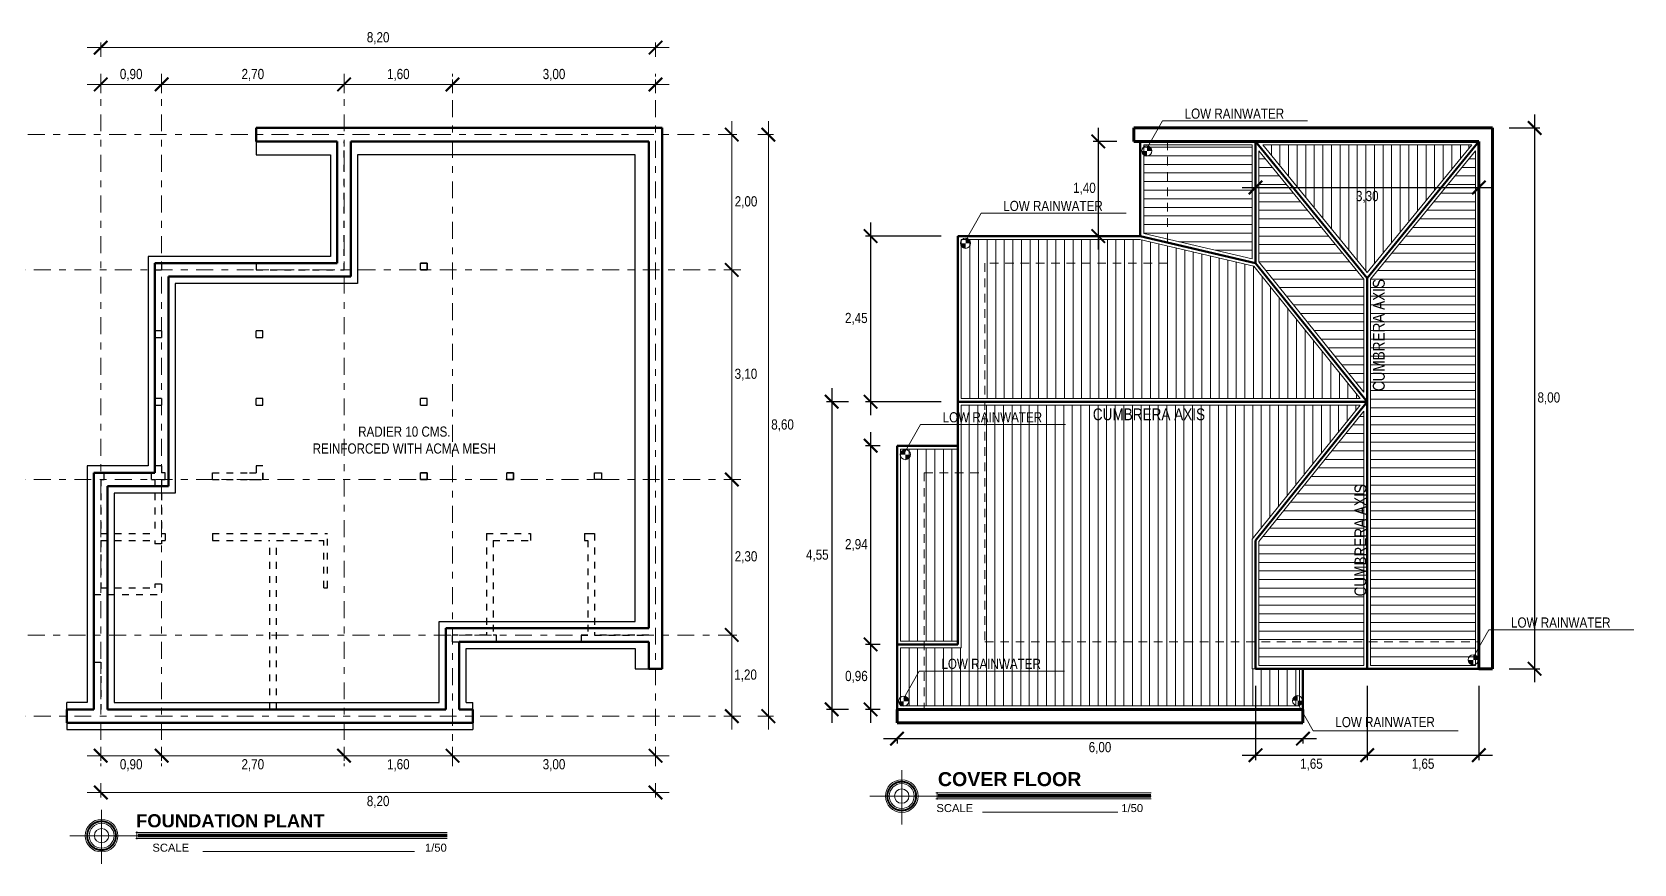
# Model space of a CAD drawing. Header units: millimetres. Extents: x 1119.4 to 1171.3, y 270.1 to 301.5.
# Drawn here: x 1147.65 to 1171.32, y 288.68 to 300.99 of the extents above; entities that cross this region are included whole.
import ezdxf

# ---------------------------------------------------------------- set-up
doc = ezdxf.new("R2010")
doc.units = ezdxf.units.MM
for name, pattern in [('ACAD_ISO03W100', [30, 12, -18]), ('DASHDOT', [1, 0.5, -0.25, 0, -0.25]), ('TRAZOS2', [9.524999999999999, 6.349999999999999, -3.174999999999999])]:
    doc.linetypes.add(name, pattern=pattern)
for name, color, linetype, lineweight in [('01', 146, 'Continuous', 9), ('03', 116, 'Continuous', 30), ('05', 5, 'Continuous', 50), ('06', 192, 'Continuous', 60), ('cotas', 86, 'Continuous', 15), ('ejes', 252, 'DASHDOT', 15), ('linea segmento', 253, 'ACAD_ISO03W100', 30), ('seg', 251, 'TRAZOS2', 20)]:
    doc.layers.add(name, color=color, linetype=linetype, lineweight=lineweight)
doc.styles.add('FITO', font='arial.ttf')
doc.styles.get("Standard").update_dxf_attribs({"font": 'ARIALN.TTF'})
doc.dimstyles.new('ISO-25', dxfattribs={"dimtxt": 0.15, "dimasz": 0.2, "dimexe": 0.075, "dimexo": 0.25, "dimgap": 0.05, "dimtad": 2, "dimtih": 1, "dimtoh": 1, "dimzin": 1, "dimtxsty": 'Standard', "dimblk": 'ARCHTICK', "dimcen": 1, "dimdle": 0.2, "dimclrd": 256, "dimclre": 256, "dimazin": 0, "dimtfac": 1, "dimtmove": 0, "dimatfit": 3, "dimldrblk": 'ARCHTICK', "dimfxl": 1, "dimarcsym": 0})

# ---------------------------------------------------------------- blocks, each defined once
blk = doc.blocks.new('_ArchTick')
at = {"color": 0, "linetype": 'ByBlock', "const_width": 0.15}
blk.add_lwpolyline([(-0.5, -0.5), (0.5, 0.5)], dxfattribs=at)
blk = doc.blocks.new('*D27')
at = {"layer": 'cotas', "lineweight": -2, "transparency": 16777216}
for p, q in [((1169.856372318808, 299.7683535485073), (1169.856372318808, 291.3683535485073)), ((1169.482274406078, 299.5683535485073), (1169.931372318808, 299.5683535485073)), ((1169.482274406078, 291.5683535485073), (1169.931372318808, 291.5683535485073))]:
    blk.add_line(p, q, dxfattribs=at)
at = {"layer": 'Defpoints', "color": 0, "transparency": 16777216}
for p in [(1169.232274406078, 299.5683535485073), (1169.232274406078, 291.5683535485073), (1169.856372318808, 291.5683535485073)]:
    blk.add_point(p, dxfattribs=at)
at = {"layer": 'cotas', "lineweight": -2, "transparency": 16777216, "xscale": 0.2, "yscale": 0.2, "zscale": 0.2}
for p, rotation in [((1169.856372318808, 299.5683535485073), 90), ((1169.856372318808, 291.5683535485073), 270)]:
    blk.add_blockref('_ArchTick', p, dxfattribs=dict(at, rotation=rotation))
at = {"layer": 'cotas', "color": 0, "transparency": 16777216, "insert": (1170.065939167376, 295.5683535485076), "char_height": 0.15, "attachment_point": 5}
blk.add_mtext('8,00', dxfattribs=at)
blk = doc.blocks.new('*D28')
at = {"layer": 'cotas', "lineweight": -2, "transparency": 16777216}
for p, q in [((1163.405930718339, 299.5683535485073), (1163.405930718339, 297.7683535485078)), ((1163.682274406079, 299.3683535485073), (1163.330930718339, 299.3683535485073)), ((1163.682274406078, 297.9683535485078), (1163.330930718339, 297.9683535485078))]:
    blk.add_line(p, q, dxfattribs=at)
at = {"layer": 'Defpoints', "color": 0, "transparency": 16777216}
for p in [(1163.932274406079, 299.3683535485073), (1163.405930718339, 297.9683535485078), (1163.932274406078, 297.9683535485078)]:
    blk.add_point(p, dxfattribs=at)
at = {"layer": 'cotas', "lineweight": -2, "transparency": 16777216, "xscale": 0.2, "yscale": 0.2, "zscale": 0.2}
for p, rotation in [((1163.405930718339, 299.3683535485073), 90), ((1163.405930718339, 297.9683535485078), 270)]:
    blk.add_blockref('_ArchTick', p, dxfattribs=dict(at, rotation=rotation))
at = {"layer": 'cotas', "color": 0, "transparency": 16777216, "insert": (1163.202144906606, 298.6683535485078), "char_height": 0.15, "attachment_point": 5}
blk.add_mtext('1,40', dxfattribs=at)
blk = doc.blocks.new('*D29')
at = {"layer": 'cotas', "lineweight": -2, "transparency": 16777216}
for p, q in [((1160.041575461925, 298.1683535485087), (1160.041575461925, 295.3183535485073)), ((1161.082274406077, 297.9683535485087), (1159.966575461925, 297.9683535485087)), ((1161.082274406076, 295.5183535485073), (1159.966575461925, 295.5183535485073))]:
    blk.add_line(p, q, dxfattribs=at)
at = {"layer": 'Defpoints', "color": 0, "transparency": 16777216}
for p in [(1161.332274406077, 297.9683535485087), (1160.041575461925, 295.5183535485073), (1161.332274406076, 295.5183535485073)]:
    blk.add_point(p, dxfattribs=at)
at = {"layer": 'cotas', "lineweight": -2, "transparency": 16777216, "xscale": 0.2, "yscale": 0.2, "zscale": 0.2}
for p, rotation in [((1160.041575461925, 297.9683535485087), 90), ((1160.041575461925, 295.5183535485073), 270)]:
    blk.add_blockref('_ArchTick', p, dxfattribs=dict(at, rotation=rotation))
at = {"layer": 'cotas', "color": 0, "transparency": 16777216, "insert": (1159.830320345963, 296.7433535485082), "char_height": 0.15, "attachment_point": 5}
blk.add_mtext('2,45', dxfattribs=at)
blk = doc.blocks.new('*D30')
at = {"layer": 'cotas', "lineweight": -2, "transparency": 16777216}
for p, q in [((1160.041575461925, 295.068353548507), (1160.041575461925, 291.7283535485074)), ((1160.18227440608, 294.8683535485071), (1159.966575461925, 294.8683535485071)), ((1160.182274406079, 291.9283535485074), (1159.966575461925, 291.9283535485074))]:
    blk.add_line(p, q, dxfattribs=at)
at = {"layer": 'Defpoints', "color": 0, "transparency": 16777216}
for p in [(1160.43227440608, 294.8683535485071), (1160.041575461925, 291.9283535485074), (1160.432274406079, 291.9283535485074)]:
    blk.add_point(p, dxfattribs=at)
at = {"layer": 'cotas', "lineweight": -2, "transparency": 16777216, "xscale": 0.2, "yscale": 0.2, "zscale": 0.2}
for p, rotation in [((1160.041575461925, 294.8683535485071), 90), ((1160.041575461925, 291.9283535485074), 270)]:
    blk.add_blockref('_ArchTick', p, dxfattribs=dict(at, rotation=rotation))
at = {"layer": 'cotas', "color": 0, "transparency": 16777216, "insert": (1159.830985420997, 293.3983535485075), "char_height": 0.15, "attachment_point": 5}
blk.add_mtext('2,94', dxfattribs=at)
blk = doc.blocks.new('*D31')
at = {"layer": 'cotas', "lineweight": -2, "transparency": 16777216}
for p, q in [((1160.041575461925, 292.1283535485074), (1160.041575461925, 290.7683535485074)), ((1160.182274406079, 291.9283535485074), (1159.966575461925, 291.9283535485074)), ((1160.182274406079, 290.9683535485074), (1159.966575461925, 290.9683535485074))]:
    blk.add_line(p, q, dxfattribs=at)
at = {"layer": 'Defpoints', "color": 0, "transparency": 16777216}
for p in [(1160.432274406079, 291.9283535485074), (1160.041575461925, 290.9683535485074), (1160.432274406079, 290.9683535485074)]:
    blk.add_point(p, dxfattribs=at)
at = {"layer": 'cotas', "lineweight": -2, "transparency": 16777216, "xscale": 0.2, "yscale": 0.2, "zscale": 0.2}
for p, rotation in [((1160.041575461925, 291.9283535485074), 90), ((1160.041575461925, 290.9683535485074), 270)]:
    blk.add_blockref('_ArchTick', p, dxfattribs=dict(at, rotation=rotation))
at = {"layer": 'cotas', "color": 0, "transparency": 16777216, "insert": (1159.831855134503, 291.4483535485076), "char_height": 0.15, "attachment_point": 5}
blk.add_mtext('0,96', dxfattribs=at)
blk = doc.blocks.new('*D32')
at = {"layer": 'cotas', "lineweight": -2, "transparency": 16777216}
for p, q in [((1159.716575461925, 295.5183535485073), (1159.391590449136, 295.5183535485073)), ((1159.466590449136, 295.7183535485073), (1159.466590449136, 290.7683535485074)), ((1159.716575461925, 290.9683535485074), (1159.391590449136, 290.9683535485074))]:
    blk.add_line(p, q, dxfattribs=at)
at = {"layer": 'Defpoints', "color": 0, "transparency": 16777216}
for p in [(1159.966575461925, 295.5183535485073), (1159.466590449136, 290.9683535485074), (1159.966575461925, 290.9683535485074)]:
    blk.add_point(p, dxfattribs=at)
at = {"layer": 'cotas', "lineweight": -2, "transparency": 16777216, "xscale": 0.2, "yscale": 0.2, "zscale": 0.2}
for p, rotation in [((1159.466590449136, 295.5183535485073), 90), ((1159.466590449136, 290.9683535485074), 270)]:
    blk.add_blockref('_ArchTick', p, dxfattribs=dict(at, rotation=rotation))
at = {"layer": 'cotas', "color": 0, "transparency": 16777216, "insert": (1159.253902863871, 293.2433535485075), "char_height": 0.15, "attachment_point": 5}
blk.add_mtext('4,55', dxfattribs=at)
blk = doc.blocks.new('*D33')
at = {"layer": 'cotas', "lineweight": -2, "transparency": 16777216}
for p, q in [((1167.382274406079, 291.3183535485076), (1167.382274406079, 290.2163359157823)), ((1169.032274406079, 291.3183535485073), (1169.032274406079, 290.2163359157823)), ((1167.182274406079, 290.2913359157823), (1169.232274406079, 290.2913359157823))]:
    blk.add_line(p, q, dxfattribs=at)
at = {"layer": 'Defpoints', "color": 0, "transparency": 16777216}
for p in [(1167.382274406079, 291.5683535485076), (1169.032274406079, 291.5683535485073), (1169.032274406079, 290.2913359157823)]:
    blk.add_point(p, dxfattribs=at)
at = {"layer": 'cotas', "lineweight": -2, "transparency": 16777216, "xscale": 0.2, "yscale": 0.2, "zscale": 0.2, "rotation": 180}
blk.add_blockref('_ArchTick', (1167.382274406079, 290.2913359157823), dxfattribs=at)
at = {"layer": 'cotas', "lineweight": -2, "transparency": 16777216, "xscale": 0.2, "yscale": 0.2, "zscale": 0.2}
blk.add_blockref('_ArchTick', (1169.032274406079, 290.2913359157823), dxfattribs=at)
at = {"layer": 'cotas', "color": 0, "transparency": 16777216, "insert": (1168.207274406079, 290.1511926688519), "char_height": 0.15, "attachment_point": 5}
blk.add_mtext('1,65', dxfattribs=at)
blk = doc.blocks.new('*D34')
at = {"layer": 'cotas', "lineweight": -2, "transparency": 16777216}
for p, q in [((1165.732274406079, 291.3183535485076), (1165.732274406079, 290.2163359157823)), ((1167.382274406079, 291.3183535485076), (1167.382274406079, 290.2163359157823)), ((1165.532274406079, 290.2913359157823), (1167.582274406079, 290.2913359157823))]:
    blk.add_line(p, q, dxfattribs=at)
at = {"layer": 'Defpoints', "color": 0, "transparency": 16777216}
for p in [(1165.732274406079, 291.5683535485076), (1167.382274406079, 291.5683535485076), (1167.382274406079, 290.2913359157823)]:
    blk.add_point(p, dxfattribs=at)
at = {"layer": 'cotas', "lineweight": -2, "transparency": 16777216, "xscale": 0.2, "yscale": 0.2, "zscale": 0.2, "rotation": 180}
blk.add_blockref('_ArchTick', (1165.732274406079, 290.2913359157823), dxfattribs=at)
at = {"layer": 'cotas', "lineweight": -2, "transparency": 16777216, "xscale": 0.2, "yscale": 0.2, "zscale": 0.2}
blk.add_blockref('_ArchTick', (1167.382274406079, 290.2913359157823), dxfattribs=at)
at = {"layer": 'cotas', "color": 0, "transparency": 16777216, "insert": (1166.557274406079, 290.1511926688519), "char_height": 0.15, "attachment_point": 5}
blk.add_mtext('1,65', dxfattribs=at)
blk = doc.blocks.new('*D35')
at = {"layer": 'cotas', "lineweight": -2, "transparency": 16777216}
for p, q in [((1160.232274406079, 290.5362480792386), (1166.632274406079, 290.5362480792386)), ((1160.432274406079, 290.5183535485074), (1160.432274406079, 290.4612480792387)), ((1166.432274406079, 290.518353548508), (1166.432274406079, 290.4612480792387))]:
    blk.add_line(p, q, dxfattribs=at)
at = {"layer": 'Defpoints', "color": 0, "transparency": 16777216}
for p in [(1160.432274406079, 290.7683535485074), (1166.432274406079, 290.768353548508), (1166.432274406079, 290.5362480792386)]:
    blk.add_point(p, dxfattribs=at)
at = {"layer": 'cotas', "lineweight": -2, "transparency": 16777216, "xscale": 0.2, "yscale": 0.2, "zscale": 0.2, "rotation": 180}
blk.add_blockref('_ArchTick', (1160.432274406079, 290.5362480792386), dxfattribs=at)
at = {"layer": 'cotas', "lineweight": -2, "transparency": 16777216, "xscale": 0.2, "yscale": 0.2, "zscale": 0.2}
blk.add_blockref('_ArchTick', (1166.432274406079, 290.5362480792386), dxfattribs=at)
at = {"layer": 'cotas', "color": 0, "transparency": 16777216, "insert": (1163.432274406079, 290.3961048323082), "char_height": 0.15, "attachment_point": 5}
blk.add_mtext('6,00', dxfattribs=at)
blk = doc.blocks.new('*D36')
at = {"layer": 'cotas', "lineweight": -2, "transparency": 16777216}
for p, q in [((1165.73227440608, 299.1183535485071), (1165.73227440608, 298.6121720421534)), ((1169.032274406079, 299.1183535485071), (1169.032274406079, 298.6121720421534)), ((1165.53227440608, 298.6871720421533), (1169.232274406079, 298.6871720421533))]:
    blk.add_line(p, q, dxfattribs=at)
at = {"layer": 'Defpoints', "color": 0, "transparency": 16777216}
for p in [(1165.73227440608, 299.3683535485071), (1169.032274406079, 299.3683535485071), (1169.032274406079, 298.6871720421533)]:
    blk.add_point(p, dxfattribs=at)
at = {"layer": 'cotas', "lineweight": -2, "transparency": 16777216, "xscale": 0.2, "yscale": 0.2, "zscale": 0.2, "rotation": 180}
blk.add_blockref('_ArchTick', (1165.73227440608, 298.6871720421533), dxfattribs=at)
at = {"layer": 'cotas', "lineweight": -2, "transparency": 16777216, "xscale": 0.2, "yscale": 0.2, "zscale": 0.2}
blk.add_blockref('_ArchTick', (1169.032274406079, 298.6871720421533), dxfattribs=at)
at = {"layer": 'cotas', "color": 0, "transparency": 16777216, "insert": (1167.38227440608, 298.5470287952229), "char_height": 0.15, "attachment_point": 5}
blk.add_mtext('3,30', dxfattribs=at)

msp = doc.modelspace()

# ---------------------------------------------------------------- hatches: boundary and pattern name
at = {"layer": '01'}
h = msp.add_hatch(dxfattribs=at)
h.set_pattern_fill('LINE', color=256, scale=0.04, style=0)
h.set_pattern_definition([(0, (1164.078075932737, 297.6314480789699), (0, 0.127), [])])
h.paths.add_polyline_path([(1165.682274406081, 299.318353548507), (1164.428075932737, 299.3183535485072), (1164.428075932737, 297.9258265784141), (1165.68227440608, 297.6314480789699)])
h.paths.add_polyline_path([(1164.428075932737, 299.3183535485071), (1164.078075932737, 299.3183535485071), (1164.078075932737, 298.0079766344023), (1164.428075932737, 297.9258265784141)])
h = msp.add_hatch(dxfattribs=at)
h.set_pattern_fill('LINE', color=256, scale=0.04, angle=90, style=0)
h.set_pattern_definition([(90, (1165.837676310844, 297.4273910319143), (-0.127, 7.776250346772096e-18), [])])
h.paths.add_polyline_path([(1168.926872501316, 299.3183535485065), (1165.837676310844, 299.318353548507), (1167.382274406079, 297.4273910319143)])
h = msp.add_hatch(dxfattribs=at)
h.set_pattern_fill('LINE', color=256, scale=0.04, style=0)
h.set_pattern_definition([(0, (1165.782274406079, 291.6183535485076), (0, 0.127), [])])
h.paths.add_polyline_path([(1167.332274406079, 297.330528186312), (1165.78227440608, 299.2281039438882), (1165.78227440608, 297.5865386297864), (1167.332274406079, 295.6602489196115)])
h.paths.add_polyline_path([(1167.332274406079, 295.3764887159797), (1165.782274406079, 293.4507311402222), (1165.782274406079, 291.9683535485075), (1167.332274406078, 291.9683535485075)])
h.paths.add_polyline_path([(1167.332274406078, 291.6183535485075), (1167.332274406078, 291.9683535485075), (1165.782274406079, 291.9683535485075), (1165.782274406079, 291.6183535485078)])
h = msp.add_hatch(dxfattribs=at)
h.set_pattern_fill('LINE', color=256, scale=0.04, style=0)
h.set_pattern_definition([(0, (1167.432274406078, 291.6183535485076), (0, 0.127), [])])
h.paths.add_polyline_path([(1168.982274406079, 299.2281039438876), (1167.432274406079, 297.3305281863124), (1167.432274406078, 291.9683535485075), (1168.982274406079, 291.9683535485075)])
h.paths.add_polyline_path([(1167.432274406078, 291.9683535485075), (1167.432274406078, 291.6183535485076), (1168.982274406079, 291.6183535485075), (1168.982274406079, 291.9683535485074)])
h = msp.add_hatch(dxfattribs=at)
h.set_pattern_fill('LINE', color=256, scale=0.04, angle=90, style=0)
h.set_pattern_definition([(90, (1161.382274406077, 295.5683535485073), (-0.127, 7.776250346772096e-18), [])])
h.paths.add_polyline_path([(1164.428075932737, 297.5683535485077), (1164.428075932737, 297.8231089620568), (1164.022286735678, 297.9183535485077), (1161.382274406077, 297.9183535485087), (1161.382274406077, 295.5683535485073), (1161.732274406076, 295.5683535485073), (1161.732274406077, 297.5683535485073)])
h.paths.add_polyline_path([(1161.732274406077, 297.5683535485073), (1161.732274406076, 295.5683535485073), (1167.277846614044, 295.5683535485073), (1165.704106760674, 297.5236060936064), (1164.428075932737, 297.8231089620569), (1164.428075932737, 297.5683535485077)])
h = msp.add_hatch(dxfattribs=at)
h.set_pattern_fill('LINE', color=256, scale=0.04, angle=90, style=0)
h.set_pattern_definition([(90, (1160.482274406079, 291.0183535485075), (-0.127, 7.776250346772096e-18), [])])
h.paths.add_polyline_path([(1165.682274406079, 291.9683535485075), (1165.68227440608, 293.4859759567918), (1167.277846614045, 295.4683535485065), (1161.732274406076, 295.4683535485072), (1161.732274406075, 291.9683535485075)])
h.paths.add_polyline_path([(1166.382274406079, 291.0183535485075), (1166.382274406079, 291.5683535485076), (1165.732274406079, 291.5683535485076), (1165.682274406079, 291.5683535485075), (1165.682274406079, 291.9683535485075), (1161.732274406075, 291.9683535485075), (1161.732274406077, 295.4683535485072), (1161.382274406076, 295.4683535485073), (1161.382274406077, 291.8783535485074), (1160.482274406079, 291.8783535485073), (1160.482274406079, 291.0183535485075)])
h = msp.add_hatch(dxfattribs=at)
h.set_pattern_fill('LINE', color=256, scale=0.04, angle=90, style=0)
h.set_pattern_definition([(90, (1160.482274406079, 291.9783535485075), (-0.127, 7.776250346772096e-18), [])])
h.paths.add_polyline_path([(1161.332274406076, 294.8183535485066), (1160.48227440608, 294.8183535485072), (1160.482274406079, 291.9783535485078), (1161.332274406075, 291.9783535485075)])
at = {"layer": 'cotas', "linetype": 'Continuous'}
for points in [[(1164.125534178322, 299.227099876354), (1164.200534178322, 299.227099876354), (1164.19482514326, 299.2558011337814), (1164.178567186911, 299.280132884943), (1164.154235435749, 299.2963908412924), (1164.125534178322, 299.302099876354)], [(1164.125534178322, 299.227099876354), (1164.050534178322, 299.227099876354), (1164.056243213384, 299.1983986189267), (1164.072501169733, 299.174066867765), (1164.096832920895, 299.1578089114157), (1164.125534178322, 299.152099876354)], [(1161.444738712818, 297.8621089998416), (1161.369738712818, 297.8621089998416), (1161.375447747879, 297.8334077424143), (1161.391705704229, 297.8090759912527), (1161.416037455391, 297.7928180349033), (1161.444738712818, 297.7871089998417)], [(1161.444738712818, 297.8621089998416), (1161.519738712818, 297.8621089998416), (1161.514029677756, 297.890810257269), (1161.497771721407, 297.9151420084306), (1161.473439970245, 297.93139996478), (1161.444738712818, 297.9371089998417)], [(1160.554992085589, 294.7360612475522), (1160.479992085589, 294.7360612475522), (1160.485701120651, 294.7647625049796), (1160.501959077, 294.7890942561412), (1160.526290828162, 294.8053522124906), (1160.554992085589, 294.8110612475522)], [(1160.554992085589, 294.7360612475522), (1160.629992085589, 294.7360612475522), (1160.624283050527, 294.7073599901249), (1160.608025094178, 294.6830282389632), (1160.583693343016, 294.6667702826139), (1160.554992085589, 294.6610612475523)], [(1168.949797477988, 291.7005208319792), (1169.024797477988, 291.7005208319792), (1169.019088442926, 291.7292220894066), (1169.002830486577, 291.7535538405682), (1168.978498735416, 291.7698117969176), (1168.949797477988, 291.7755208319792)], [(1168.949797477988, 291.7005208319792), (1168.874797477988, 291.7005208319792), (1168.88050651305, 291.6718195745519), (1168.896764469399, 291.6474878233902), (1168.921096220561, 291.6312298670409), (1168.949797477988, 291.6255208319793)], [(1160.530589948057, 291.0895842916565), (1160.455589948057, 291.0895842916565), (1160.461298983118, 291.0608830342292), (1160.477556939468, 291.0365512830676), (1160.501888690629, 291.0202933267182), (1160.530589948057, 291.0145842916566)], [(1160.530589948057, 291.0895842916565), (1160.605589948057, 291.0895842916565), (1160.599880912995, 291.118285549084), (1160.583622956646, 291.1426173002455), (1160.559291205484, 291.1588752565949), (1160.530589948057, 291.1645842916566)], [(1166.352941366393, 291.0964447080698), (1166.277941366393, 291.0964447080698), (1166.283650401455, 291.1251459654971), (1166.299908357804, 291.1494777166587), (1166.324240108966, 291.1657356730081), (1166.352941366393, 291.1714447080697)], [(1166.352941366393, 291.0964447080698), (1166.427941366393, 291.0964447080698), (1166.422232331331, 291.0677434506424), (1166.405974374982, 291.0434116994808), (1166.38164262382, 291.0271537431314), (1166.352941366393, 291.0214447080697)]]:
    msp.add_hatch(color=256, dxfattribs=at).paths.add_polyline_path(points, flags=0)

# ---------------------------------------------------------------- linework, layer by layer
at = {"layer": '03'}
for p, q in [((1150.960575733727, 299.3683535485073), (1150.960575733727, 299.1683535485072)), ((1150.960575733727, 299.1683535485072), (1152.058476497056, 299.1683535485072)), ((1152.058476497056, 299.1683535485072), (1152.058476497056, 297.6683535485091)), ((1152.458476497056, 299.1683535485072), (1152.458476497056, 297.2683535485089)), ((1156.562674970398, 299.1683535485072), (1152.458476497056, 299.1683535485072)), ((1156.562674970398, 292.2683535485074), (1156.562674970398, 299.1683535485073)), ((1152.058476497056, 297.6683535485091), (1149.362674970398, 297.6683535485099)), ((1149.362674970398, 297.6683535485099), (1149.362674970397, 294.5683535485074)), ((1152.458476497056, 297.2683535485089), (1149.762674970397, 297.2683535485097)), ((1149.762674970397, 297.2683535485097), (1149.762674970397, 294.1683535485076)), ((1149.362674970397, 294.5683535485074), (1148.462674970398, 294.5683535485071)), ((1148.462674970398, 294.5683535485071), (1148.462674970398, 291.0683535485073)), ((1149.762674970397, 294.1683535485076), (1148.862674970398, 294.1683535485072)), ((1148.862674970398, 294.1683535485072), (1148.862674970398, 291.0683535485074)), ((1153.662674970398, 291.0683535485075), (1153.662674970398, 292.2683535485074)), ((1153.662674970398, 292.2683535485074), (1156.562674970398, 292.2683535485074)), ((1154.062674970398, 291.0683535485075), (1154.062674970398, 291.8683535485073)), ((1154.062674970398, 291.8683535485073), (1156.562674970398, 291.8683535485074)), ((1156.562674970398, 291.8683535485073), (1156.562674970398, 291.5683535485073)), ((1156.562674970398, 291.5683535485073), (1156.762674970397, 291.5683535485073)), ((1148.462674970398, 291.0683535485074), (1148.162674970398, 291.0683535485073)), ((1148.162674970398, 290.9683535485073), (1148.162674970398, 291.0683535485073)), ((1148.862674970398, 291.0683535485074), (1153.662674970398, 291.0683535485075)), ((1154.062674970398, 291.0683535485075), (1154.162674970398, 291.0683535485074)), ((1154.162674970398, 290.9683535485076), (1154.162674970398, 291.0683535485074)), ((1148.162674970398, 290.7683535485073), (1148.162674970398, 290.6683535485073)), ((1154.162674970398, 290.768353548508), (1154.162674970398, 290.6683535485079)), ((1148.162674970398, 290.6683535485073), (1154.162674970398, 290.6683535485079))]:
    msp.add_line(p, q, dxfattribs=at)
at = {"layer": '05'}
for p, q in [((1150.960575733727, 299.5683535485073), (1156.962674970398, 299.5683535485073)), ((1150.960575733727, 299.5683535485072), (1150.960575733727, 299.3683535485073)), ((1156.962674970398, 299.5683535485073), (1152.158476497056, 299.5683535485073)), ((1156.962674970398, 291.5683535485073), (1156.962674970398, 299.5683535485073)), ((1152.158476497056, 299.3683535485073), (1150.960575733727, 299.3683535485073)), ((1152.158476497056, 299.3683535485072), (1152.158476497056, 297.568353548509)), ((1152.358476497056, 299.3683535485073), (1152.358476497056, 297.3683535485089)), ((1156.762674970397, 299.3683535485073), (1152.358476497056, 299.3683535485073)), ((1156.762674970397, 292.1683535485074), (1156.762674970397, 299.3683535485073)), ((1164.028075932737, 299.3683535485072), (1164.028075932737, 297.9683535485078)), ((1165.73227440608, 297.5683535485073), (1165.73227440608, 299.3683535485071)), ((1164.028075932737, 297.9683535485078), (1161.332274406077, 297.9683535485087)), ((1161.332274406077, 297.9683535485087), (1161.332274406075, 291.9283535485075)), ((1165.73227440608, 297.5683535485073), (1164.028075932737, 297.9683535485078)), ((1152.158476497056, 297.568353548509), (1149.462674970398, 297.5683535485098)), ((1149.462674970398, 297.5683535485098), (1149.462674970397, 294.4683535485075)), ((1167.382274406079, 295.5183535485068), (1165.73227440608, 297.5683535485073)), ((1152.358476497056, 297.3683535485089), (1149.662674970398, 297.3683535485098)), ((1149.662674970398, 297.3683535485098), (1149.662674970397, 294.2683535485075)), ((1167.382274406078, 291.5683535485076), (1167.382274406079, 297.3483535485071)), ((1167.382274406079, 295.5183535485073), (1161.332274406076, 295.5183535485073)), ((1167.382274406079, 295.5183535485078), (1165.73227440608, 293.4683535485074)), ((1160.43227440608, 294.8683535485071), (1160.432274406079, 291.9283535485075)), ((1161.332274406076, 294.8683535485073), (1160.43227440608, 294.8683535485071)), ((1149.462674970397, 294.4683535485075), (1148.562674970398, 294.4683535485071)), ((1148.562674970398, 294.4683535485071), (1148.562674970399, 290.9683535485074)), ((1149.662674970397, 294.2683535485075), (1148.762674970398, 294.2683535485072)), ((1148.762674970398, 294.2683535485072), (1148.762674970398, 290.9683535485074)), ((1165.732274406079, 291.5683535485076), (1165.732274406079, 293.4683535485067)), ((1153.762674970398, 290.9683535485075), (1153.762674970398, 292.1683535485074)), ((1153.762674970398, 292.1683535485074), (1156.762674970397, 292.1683535485074)), ((1153.962674970398, 290.9683535485076), (1153.962674970398, 291.9683535485074)), ((1153.962674970398, 291.9683535485074), (1156.762674970397, 291.9683535485074)), ((1156.762674970397, 291.9683535485073), (1156.762674970397, 291.5683535485073)), ((1156.762674970397, 291.9683535485073), (1156.762674970397, 291.5683535485073)), ((1160.432274406079, 291.9283535485074), (1161.332274406075, 291.9283535485075)), ((1160.432274406079, 291.9283535485074), (1160.432274406079, 290.9683535485075)), ((1156.962674970397, 291.5683535485073), (1156.762674970397, 291.5683535485073)), ((1165.732274406079, 291.5683535485076), (1169.032274406079, 291.5683535485076)), ((1166.432274406079, 290.9683535485073), (1166.432274406079, 291.5683535485076)), ((1148.562674970398, 290.9683535485073), (1148.162674970398, 290.9683535485073)), ((1148.162674970398, 290.9683535485073), (1148.162674970398, 290.7683535485073)), ((1148.162674970398, 290.7683535485073), (1154.162674970398, 290.768353548508)), ((1148.562674970398, 290.7683535485074), (1153.962674970398, 290.7683535485075)), ((1148.762674970398, 290.9683535485074), (1153.762674970398, 290.9683535485075)), ((1153.962674970398, 290.9683535485075), (1154.162674970398, 290.9683535485075)), ((1154.162674970398, 290.7683535485081), (1154.162674970398, 290.9683535485076))]:
    msp.add_line(p, q, dxfattribs=at)
msp.add_lwpolyline([(1165.73227440608, 299.3683535485071), (1167.382274406079, 297.3483535485072), (1169.032274406079, 299.3683535485065)], dxfattribs=at)
at = {"layer": '06'}
for p, q in [((1169.232274406078, 299.5683535485073), (1163.932274406079, 299.5683535485073)), ((1163.932274406079, 299.5683535485073), (1163.932274406079, 299.3683535485073)), ((1169.232274406078, 291.5683535485073), (1169.232274406078, 299.5683535485073)), ((1163.932274406079, 299.3683535485073), (1169.032274406079, 299.3683535485065)), ((1169.032274406079, 299.3683535485065), (1169.032274406079, 291.5683535485073)), ((1169.032274406079, 291.5683535485073), (1169.232274406078, 291.5683535485073)), ((1160.432274406079, 290.9683535485074), (1160.432274406079, 290.7683535485074)), ((1166.432274406079, 290.9683535485073), (1160.432274406079, 290.9683535485075)), ((1160.432274406079, 290.7683535485074), (1166.432274406079, 290.768353548508)), ((1166.432274406079, 290.768353548508), (1166.432274406079, 290.9683535485073))]:
    msp.add_line(p, q, dxfattribs=at)
at = {"layer": 'cotas'}
for p, q in [((1157.062674970397, 300.7551291589625), (1148.462674970396, 300.7551291589625)), ((1148.662674970396, 300.6177350934951), (1148.662674970396, 300.8301291589625)), ((1156.862674970397, 300.6177350934951), (1156.862674970397, 300.8301291589625)), ((1148.662674970396, 300.0815464340135), (1148.662674970396, 300.2863221140595)), ((1149.562674970398, 300.0815464340135), (1149.562674970398, 300.2863221140595)), ((1149.562674970398, 300.0815464340135), (1149.562674970398, 300.2863221140595)), ((1152.258476497056, 300.0815464340135), (1152.258476497056, 300.2863221140595)), ((1152.258476497056, 300.0815464340135), (1152.258476497056, 300.2863221140595)), ((1153.862674970398, 300.0815464340135), (1153.862674970398, 300.2863221140595)), ((1153.862674970398, 300.0815464340135), (1153.862674970398, 300.2863221140595)), ((1156.862674970397, 300.0815464340135), (1156.862674970397, 300.2863221140595)), ((1148.462674970396, 300.2113221140595), (1149.762674970398, 300.2113221140595)), ((1149.362674970398, 300.2113221140595), (1152.458476497056, 300.2113221140595)), ((1154.062674970398, 300.2113221140596), (1152.058476497056, 300.2113221140596)), ((1153.662674970398, 300.2113221140595), (1157.062674970397, 300.2113221140595)), ((1157.98986002016, 297.2683535485071), (1157.98986002016, 299.6683535485072)), ((1158.530474062008, 299.6683535485072), (1158.530474062008, 290.6683535485078)), ((1157.958262690768, 299.4683535485073), (1158.06486002016, 299.4683535485073)), ((1158.373093497841, 299.4683535485073), (1158.605474062008, 299.4683535485073)), ((1157.98986002016, 294.1683535485108), (1157.98986002016, 297.6683535485071)), ((1157.958262690768, 297.4683535485071), (1158.06486002016, 297.4683535485071)), ((1157.958262690768, 297.4683535485071), (1158.06486002016, 297.4683535485071)), ((1157.98986002016, 291.8683535485073), (1157.98986002016, 294.5683535485107)), ((1157.958262690768, 294.3683535485108), (1158.06486002016, 294.3683535485108)), ((1157.958262690768, 294.3683535485108), (1158.06486002016, 294.3683535485108)), ((1157.98986002016, 290.6683535485078), (1157.98986002016, 292.2683535485073)), ((1157.958262690768, 292.0683535485073), (1158.06486002016, 292.0683535485073)), ((1157.958262690768, 292.0683535485073), (1158.06486002016, 292.0683535485073)), ((1165.732274406079, 291.5683535485076), (1165.682274406079, 291.5683535485076)), ((1157.958262690768, 290.8683535485078), (1158.06486002016, 290.8683535485078)), ((1158.373093497841, 290.8683535485078), (1158.605474062008, 290.8683535485078)), ((1148.462674970396, 290.2831043074215), (1149.762674970398, 290.2831043074215)), ((1148.662674970396, 290.4128799874674), (1148.662674970396, 290.2081043074215)), ((1149.362674970398, 290.2831043074215), (1152.458476497056, 290.2831043074215)), ((1149.562674970398, 290.4128799874674), (1149.562674970398, 290.2081043074215)), ((1149.562674970398, 290.4128799874674), (1149.562674970398, 290.2081043074215)), ((1154.062674970398, 290.2831043074214), (1152.058476497056, 290.2831043074214)), ((1152.258476497056, 290.4128799874674), (1152.258476497056, 290.2081043074215)), ((1152.258476497056, 290.4128799874674), (1152.258476497056, 290.2081043074214)), ((1153.662674970398, 290.2831043074215), (1157.062674970397, 290.2831043074215)), ((1153.862674970398, 290.4128799874674), (1153.862674970398, 290.2081043074214)), ((1153.862674970398, 290.4128799874674), (1153.862674970398, 290.2081043074215)), ((1156.862674970397, 290.4128799874674), (1156.862674970397, 290.2081043074215)), ((1148.662674970396, 289.8766913279859), (1148.662674970396, 289.6642972625185)), ((1156.862674970397, 289.8766913279859), (1156.862674970397, 289.6642972625185)), ((1157.062674970397, 289.7392972625184), (1148.462674970396, 289.7392972625184))]:
    msp.add_line(p, q, dxfattribs=at)
at = {"layer": 'cotas', "color": 251, "linetype": 'Continuous'}
for p, q in [((1160.501772787391, 289.2672087235075), (1160.501772787391, 290.0697244700359)), ((1160.030966993391, 289.6858301284601), (1164.18842298603, 289.6858301284602)), ((1161.007979548812, 289.733763178077), (1164.18842298603, 289.733763178077)), ((1161.007979548812, 289.6450856101685), (1164.18842298603, 289.6450856101685)), ((1161.023333505815, 289.634210150936), (1161.023333505815, 289.7461308606274)), ((1148.674929794025, 288.6817596023768), (1148.674929794025, 289.4842753489052)), ((1161.693446881941, 289.4494274372979), (1163.696873052732, 289.4494274372979)), ((1148.204124000026, 289.1003810073294), (1153.783565136092, 289.1003810073294)), ((1149.181136555447, 289.1483140569463), (1153.783565136092, 289.1483140569463)), ((1149.19649051245, 289.0487610298053), (1149.19649051245, 289.1606817394967)), ((1149.181136555447, 289.0596364890378), (1153.783565136092, 289.0596364890378)), ((1150.171825568157, 288.8639783161672), (1153.301332298385, 288.8639783161672))]:
    msp.add_line(p, q, dxfattribs=at)
at = {"layer": 'cotas'}
for points in [[(1166.500136866032, 299.6707778399839), (1164.356870867486, 299.6707778399839), (1164.128451441104, 299.2727662918942)], [(1163.819341400528, 298.3057869634715), (1161.676075401982, 298.3057869634715), (1161.4476559756, 297.9077754153819)], [(1165.682274406079, 291.5683535485076), (1165.68227440608, 293.4859759567919), (1167.277846614045, 295.4683535485066), (1161.382274406076, 295.4683535485073), (1161.382274406077, 291.8783535485075), (1160.482274406079, 291.8783535485073), (1160.482274406079, 291.0183535485075), (1166.382274406079, 291.0183535485075), (1166.382274406079, 291.5683535485076)], [(1162.923760247736, 295.1797392111821), (1160.780494249189, 295.1797392111821), (1160.552074822807, 294.7817276630925)], [(1161.332274406075, 291.9783535485075), (1160.482274406079, 291.9783535485078), (1160.48227440608, 294.818353548507), (1161.332274406076, 294.8183535485067)], [(1171.324400165699, 292.1441987956091), (1169.181134167152, 292.1441987956091), (1168.95271474077, 291.7461872475195)], [(1162.905192635767, 291.5332622552864), (1160.761926637221, 291.5332622552864), (1160.533507210838, 291.1352507071968)], [(1168.727544054103, 290.6527667444399), (1166.584278055557, 290.6527667444399), (1166.355858629175, 291.0507782925295)]]:
    msp.add_lwpolyline(points, dxfattribs=at)
for points in [[(1164.078075932737, 299.3183535485072), (1164.078075932737, 298.0079766344023), (1165.68227440608, 297.6314480789699), (1165.682274406081, 299.318353548507)], [(1165.837676310844, 299.318353548507), (1167.382274406079, 297.4273910319142), (1168.926872501316, 299.3183535485065)], [(1165.78227440608, 299.228103943888), (1165.78227440608, 297.5865386297867), (1167.332274406079, 295.6602489196111), (1167.332274406079, 297.3305281863123)], [(1168.982274406079, 299.2281039438874), (1167.432274406079, 297.3305281863123), (1167.432274406078, 291.6183535485076), (1168.982274406079, 291.6183535485076)], [(1161.382274406077, 297.9183535485087), (1161.382274406077, 295.5683535485073), (1167.277846614044, 295.5683535485073), (1165.704106760674, 297.5236060936064), (1164.022286735678, 297.9183535485078)], [(1167.332274406078, 291.6183535485076), (1165.782274406079, 291.6183535485078), (1165.782274406079, 293.4507311402222), (1167.332274406079, 295.3764887159797)]]:
    msp.add_lwpolyline(points, close=True, dxfattribs=at)
at = {"layer": 'cotas', "const_width": 0.02771173944}
for points in [[(1160.501772787391, 289.8986562861626, 1760.380359204241), (1160.502256378265, 289.8986557391783, 1760.380359204241)], [(1148.674929794025, 289.3132071650318, 1760.380359204241), (1148.675413384899, 289.3132066180476, 1760.380359204241)]]:
    msp.add_lwpolyline(points, format="xyb", dxfattribs=at)
at = {"layer": 'cotas', "const_width": 0.05542347888000001}
for points in [[(1161.039960549498, 289.6894243953222), (1164.18842298603, 289.6894243953222)], [(1149.213117556133, 289.1039752741916), (1153.783565136092, 289.1039752741916)]]:
    msp.add_lwpolyline(points, dxfattribs=at)
at = {"layer": 'cotas', "linetype": 'Continuous'}
for centre in [(1164.125534178322, 299.227099876354), (1161.444738712818, 297.8621089998416), (1160.554992085589, 294.7360612475522), (1168.949797477988, 291.7005208319792), (1160.530589948057, 291.0895842916565), (1166.352941366393, 291.0964447080698)]:
    msp.add_circle(centre, 0.07500000000000001, dxfattribs=at)
at = {"layer": 'cotas', "color": 251, "linetype": 'Continuous'}
for centre, radius in [((1160.501772787391, 289.6858301284601), 0.24120298008576), ((1160.501772787391, 289.6858301284601), 0.1844493377126401), ((1160.501772787391, 289.6858301284601), 0.1064130794496), ((1148.674929794025, 289.1003810073294), 0.24120298008576), ((1148.674929794025, 289.1003810073294), 0.1844493377126401), ((1148.674929794025, 289.1003810073294), 0.1064130794496)]:
    msp.add_circle(centre, radius, dxfattribs=at)
at = {"layer": 'ejes', "ltscale": 0.5}
for p, q in [((1148.662674970396, 300.3677350934951), (1148.662674970399, 290.1266913279858)), ((1149.562674970398, 300.3677350934951), (1149.562674970397, 290.1266913279858)), ((1152.258476497056, 300.3677350934951), (1152.258476497056, 290.1266913279858)), ((1153.862674970398, 290.1266913279858), (1153.862674970398, 300.3677350934951)), ((1156.862674970397, 290.1266913279858), (1156.862674970397, 300.3677350934951)), ((1146.986253332403, 299.4683535485073), (1158.123093497841, 299.4683535485073)), ((1158.123093497841, 297.4683535485071), (1146.986253332403, 297.4683535485106)), ((1158.123093497841, 294.3683535485108), (1146.986253332403, 294.3683535485065)), ((1146.986253332403, 292.0683535485073), (1158.123093497841, 292.0683535485073)), ((1158.123093497841, 290.8683535485078), (1146.986253332403, 290.8683535485078))]:
    msp.add_line(p, q, dxfattribs=at)
at = {"layer": 'linea segmento', "ltscale": 0.006}
for p, q in [((1152.158476497056, 299.3683535485094), (1152.158476497056, 297.5683535485104)), ((1152.258476497055, 297.4683535485083), (1152.258476497055, 299.3683535485094)), ((1149.562674970398, 297.5683535485098), (1149.462674970398, 297.5683535485098)), ((1149.462674970398, 297.5683535485098), (1149.462674970398, 297.4683535485105)), ((1149.462674970398, 297.4683535485106), (1149.562674970398, 297.4683535485105)), ((1149.562674970398, 297.5683535485099), (1149.562674970398, 297.4683535485105)), ((1152.158476497056, 297.5683535485111), (1150.960575733727, 297.5683535485111)), ((1150.960575733727, 297.5683535485111), (1150.960575733727, 297.4683535485117)), ((1150.960575733727, 297.4683535485117), (1152.258476497055, 297.4683535485109)), ((1153.387674970396, 297.4683535485088), (1153.387674970396, 297.5683535485081)), ((1153.487674970396, 297.5683535485082), (1153.387674970396, 297.5683535485082)), ((1153.387674970396, 297.4683535485089), (1153.487674970396, 297.4683535485088)), ((1153.487674970396, 297.4683535485088), (1153.487674970396, 297.5683535485082)), ((1149.562674970398, 296.5683535485097), (1149.462674970398, 296.5683535485097)), ((1149.462674970398, 296.5683535485097), (1149.462674970398, 296.4683535485104)), ((1149.462674970398, 296.4683535485105), (1149.562674970398, 296.4683535485104)), ((1149.562674970398, 296.5683535485098), (1149.562674970398, 296.4683535485104)), ((1151.060575733727, 296.5683535485099), (1150.960575733726, 296.5683535485099)), ((1150.960575733726, 296.4683535485106), (1150.960575733726, 296.56835354851)), ((1150.960575733726, 296.4683535485106), (1151.060575733727, 296.4683535485106)), ((1151.060575733727, 296.4683535485106), (1151.060575733727, 296.5683535485101)), ((1151.060575733727, 296.4683535485095), (1151.060575733727, 296.5683535485089)), ((1149.562674970398, 295.5683535485096), (1149.462674970398, 295.5683535485096)), ((1149.462674970398, 295.5683535485096), (1149.462674970397, 295.4683535485103)), ((1149.562674970398, 295.5683535485097), (1149.562674970398, 295.4683535485103)), ((1150.960575733726, 295.4683535485106), (1150.960575733726, 295.5683535485099)), ((1151.060575733727, 295.5683535485099), (1150.960575733726, 295.5683535485099)), ((1151.060575733727, 295.4683535485106), (1151.060575733727, 295.5683535485099)), ((1153.387674970396, 295.4683535485108), (1153.387674970396, 295.5683535485101)), ((1153.487674970397, 295.5683535485102), (1153.387674970396, 295.5683535485102)), ((1153.487674970397, 295.4683535485108), (1153.487674970397, 295.5683535485102)), ((1149.462674970397, 295.4683535485104), (1149.562674970398, 295.4683535485103)), ((1150.960575733726, 295.4683535485107), (1151.060575733727, 295.4683535485106)), ((1153.387674970396, 295.4683535485108), (1153.487674970397, 295.4683535485108)), ((1149.562674970398, 294.5683535485089), (1149.462674970398, 294.5683535485089)), ((1149.462674970398, 294.5683535485089), (1149.462674970398, 294.4683535485096)), ((1149.562674970398, 294.5683535485089), (1149.562674970398, 294.4683535485096)), ((1151.060575733726, 294.5683535485094), (1150.960575733726, 294.5683535485094)), ((1150.960575733726, 294.5683535485094), (1150.960575733726, 294.4683535485101)), ((1151.060575733727, 294.36835354851), (1151.060575733726, 294.5683535485094)), ((1148.562674970398, 294.4683535485092), (1148.562674970398, 292.6683535485095)), ((1148.712674970398, 294.4683535485093), (1148.562674970398, 294.4683535485092)), ((1148.662674970398, 294.3683535485094), (1148.662674970398, 293.5683535485088)), ((1148.662674970398, 294.3683535485094), (1148.712674970398, 294.3683535485094)), ((1148.712674970398, 294.3683535485096), (1148.712674970398, 294.4683535485094)), ((1149.462674970397, 294.4683535485096), (1149.412674970398, 294.4683535485096)), ((1149.412674970398, 294.3683535485112), (1149.412674970398, 294.4683535485109)), ((1149.412674970398, 294.3683535485094), (1149.462674970398, 294.3683535485094)), ((1149.462674970398, 294.3683535485094), (1149.462674970398, 293.5683535485094)), ((1149.612674970398, 294.4683535485094), (1149.562674970398, 294.4683535485096)), ((1149.562674970398, 294.3683535485094), (1149.562674970398, 293.5683535485094)), ((1149.562674970398, 294.3683535485094), (1149.612674970398, 294.3683535485094)), ((1149.612674970398, 294.3683535485094), (1149.612674970398, 294.4683535485094)), ((1150.312674970398, 294.4683535485094), (1150.960575733726, 294.4683535485095)), ((1150.312674970398, 294.3683535485094), (1150.312674970398, 294.4683535485094)), ((1150.312674970398, 294.3683535485094), (1151.060575733727, 294.3683535485094)), ((1150.860575733726, 294.4683535485096), (1150.960575733726, 294.4683535485097)), ((1150.860575733726, 294.3683535485094), (1151.060575733727, 294.3683535485094)), ((1151.060575733727, 294.4683535485095), (1151.060575733727, 294.3683535485094)), ((1153.387674970396, 294.3683535485096), (1153.387674970396, 294.4683535485089)), ((1153.487674970396, 294.4683535485089), (1153.387674970396, 294.4683535485089)), ((1153.387674970396, 294.3683535485097), (1153.487674970396, 294.3683535485096)), ((1153.487674970396, 294.3683535485096), (1153.487674970396, 294.4683535485089)), ((1154.662674970398, 294.3683535485096), (1154.662674970398, 294.4683535485089)), ((1154.762674970398, 294.468353548509), (1154.662674970398, 294.468353548509)), ((1154.662674970398, 294.3683535485097), (1154.762674970398, 294.3683535485096)), ((1154.762674970398, 294.3683535485096), (1154.762674970398, 294.468353548509)), ((1148.662674970398, 293.5683535485088), (1149.462674970398, 293.5683535485094)), ((1148.662674970398, 293.4683535485095), (1148.662674970398, 292.7683535485094)), ((1148.662674970398, 293.4683535485094), (1149.462674970398, 293.4683535485095)), ((1149.462674970398, 293.4683535485095), (1149.462674970397, 293.4183535485094)), ((1149.562674970398, 293.4183535485094), (1149.462674970398, 293.4183535485094)), ((1149.562674970398, 293.5683535485094), (1149.612674970398, 293.5683535485094)), ((1149.562674970398, 293.4683535485095), (1149.562674970398, 293.4183535485094)), ((1149.562674970398, 293.4683535485095), (1149.612674970398, 293.4683535485095)), ((1149.612674970398, 293.5683535485095), (1149.612674970398, 293.4683535485095)), ((1150.312674970398, 293.5683535485094), (1150.312674970398, 293.4683535485095)), ((1150.312674970398, 293.5683535485094), (1152.012674970398, 293.5683535485095)), ((1150.312674970398, 293.4683535485095), (1151.162674970398, 293.4683535485095)), ((1151.162674970398, 290.9683535485095), (1151.162674970398, 293.4683535485095)), ((1151.262674970397, 290.9683535485095), (1151.262674970398, 293.4683535485095)), ((1151.262674970398, 293.4683535485095), (1151.962674970398, 293.4683535485095)), ((1151.962674970398, 292.7683535485095), (1151.962674970398, 293.4683535485095)), ((1152.012674970398, 292.7683535485095), (1152.012674970398, 293.5683535485095)), ((1154.362674970398, 293.5683535485095), (1155.012674970397, 293.5683535485092)), ((1154.362674970398, 293.5683535485093), (1154.362674970398, 292.0683535485094)), ((1154.462674970398, 293.4683535485094), (1155.012674970397, 293.4683535485092)), ((1154.462674970398, 293.4683535485093), (1154.462674970398, 292.0683535485095)), ((1155.012674970397, 293.568353548509), (1155.012674970397, 293.4683535485091)), ((1155.812674970397, 293.5683535485089), (1155.812674970397, 293.4683535485086)), ((1155.812674970397, 293.5683535485086), (1155.862674970397, 293.5683535485086)), ((1155.812674970397, 293.4683535485086), (1155.862674970397, 293.4683535485086)), ((1155.862674970397, 293.5683535485089), (1155.962674970397, 293.5683535485089)), ((1155.862674970397, 293.4683535485086), (1155.862674970397, 292.0683535485094)), ((1155.962674970397, 293.5683535485095), (1155.962674970397, 292.0683535485094)), ((1148.562674970398, 292.6683535485095), (1149.562674970398, 292.6683535485095)), ((1148.662674970398, 292.7683535485095), (1149.462674970398, 292.7683535485095)), ((1149.462674970398, 292.8183535485094), (1149.462674970398, 292.7683535485095)), ((1149.562674970398, 292.8183535485094), (1149.462674970398, 292.8183535485094)), ((1149.562674970398, 292.8183535485094), (1149.562674970398, 292.6683535485096)), ((1151.962674970398, 292.7683535485095), (1152.012674970398, 292.7683535485095)), ((1154.362674970398, 292.0683535485094), (1153.862674970398, 292.0683535485094)), ((1153.862674970399, 291.9683535485095), (1153.862674970399, 292.0683535485094)), ((1153.862674970399, 291.9683535485095), (1154.512674970398, 291.9683535485095)), ((1154.512674970398, 292.0683535485094), (1154.462674970398, 292.0683535485093)), ((1154.512674970398, 292.0683535485095), (1154.462674970398, 292.0683535485095)), ((1154.512674970398, 291.9683535485095), (1154.512674970398, 292.0683535485095)), ((1154.662674970398, 291.9683535485095), (1154.562674970398, 291.9683535485094)), ((1155.862674970397, 292.0683535485094), (1155.762674970397, 292.0683535485094)), ((1155.762674970398, 292.0683535485093), (1155.862674970397, 292.0683535485093)), ((1155.762674970397, 292.0683535485094), (1155.762674970397, 291.9683535485094)), ((1156.762674970397, 291.9683535485094), (1155.762674970397, 291.9683535485093)), ((1156.762674970397, 291.9683535485094), (1155.762674970397, 291.9683535485094)), ((1156.762674970397, 292.0683535485094), (1155.962674970397, 292.0683535485094)), ((1155.962674970397, 292.0683535485094), (1156.762674970397, 292.0683535485095)), ((1148.562674970398, 291.6683535485095), (1148.562674970398, 290.9683535485094)), ((1148.562674970398, 291.6683535485095), (1148.662674970398, 291.6683535485095)), ((1148.662674970398, 291.6683535485095), (1148.662674970398, 290.9683535485095))]:
    msp.add_line(p, q, dxfattribs=at)
for points in [[(1153.387674970396, 297.5683535485082), (1153.487674970396, 297.5683535485082), (1153.487674970396, 297.4683535485083), (1153.387674970396, 297.4683535485083)], [(1153.387674970396, 294.4683535485089), (1153.487674970396, 294.4683535485089), (1153.487674970396, 294.368353548509), (1153.387674970396, 294.368353548509)], [(1154.662674970398, 294.468353548509), (1154.762674970398, 294.468353548509), (1154.762674970398, 294.3683535485091), (1154.662674970398, 294.3683535485091)], [(1155.962674970397, 294.4683535485064), (1156.062674970398, 294.4683535485064), (1156.062674970398, 294.3683535485065), (1155.962674970397, 294.3683535485065)]]:
    msp.add_lwpolyline(points, close=True, dxfattribs=at)
at = {"layer": 'seg', "ltscale": 0.02}
for p, q in [((1164.428075932737, 299.3683535485073), (1164.428075932737, 297.5683535485077)), ((1164.428075932737, 297.5683535485077), (1161.732274406077, 297.5683535485073)), ((1161.732274406077, 297.5683535485073), (1161.732274406075, 291.9683535485075)), ((1160.832274406079, 294.4683535485073), (1160.832274406079, 290.9683535485074)), ((1160.832274406079, 294.4683535485073), (1161.732274406076, 294.468353548507)), ((1161.732274406075, 291.9683535485075), (1169.032274406079, 291.9683535485075))]:
    msp.add_line(p, q, dxfattribs=at)

# ---------------------------------------------------------------- block references
at = {"layer": 'cotas'}
for p, xscale, yscale, zscale, rotation in [((1148.662674970396, 300.7551291589625), 0.2000000000000002, 0.2000000000000002, 0.2000000000000002, 180), ((1148.662674970396, 300.2113221140595), 0.2000000000000002, 0.2000000000000002, 0.2000000000000002, 180), ((1149.562674970398, 300.2113221140595), 0.2000000000000002, 0.2000000000000002, 0.2000000000000002, 180), ((1152.258476497056, 300.2113221140596), 0.2000000000000002, 0.2000000000000002, 0.2000000000000002, 180), ((1153.862674970398, 300.2113221140595), 0.2000000000000002, 0.2000000000000002, 0.2000000000000002, 180), ((1157.98986002016, 299.4683535485073), 0.2, 0.2, 0.2, 90), ((1158.530474062008, 299.4683535485073), 0.2, 0.2, 0.2, 90), ((1157.98986002016, 297.4683535485071), 0.2, 0.2, 0.2, 270), ((1157.98986002016, 297.4683535485071), 0.2, 0.2, 0.2, 90), ((1157.98986002016, 294.3683535485108), 0.2, 0.2, 0.2, 270), ((1157.98986002016, 294.3683535485108), 0.2, 0.2, 0.2, 90), ((1157.98986002016, 292.0683535485073), 0.2, 0.2, 0.2, 270), ((1157.98986002016, 292.0683535485073), 0.2, 0.2, 0.2, 90), ((1157.98986002016, 290.8683535485078), 0.2, 0.2, 0.2, 270), ((1158.530474062008, 290.8683535485078), 0.2, 0.2, 0.2, 270), ((1149.562674970398, 290.2831043074215), -0.2, 0.2000000000000455, 0.2, 180), ((1152.258476497056, 290.2831043074215), -0.2, 0.2000000000000455, 0.2, 180), ((1153.862674970398, 290.2831043074214), -0.2, 0.2000000000000455, 0.2, 180), ((1156.862674970397, 290.2831043074215), -0.2, 0.2000000000000455, 0.2, 180), ((1156.862674970397, 289.7392972625184), -0.2, 0.2000000000000455, 0.2, 180)]:
    msp.add_blockref('_ArchTick', p, dxfattribs=dict(at, xscale=xscale, yscale=yscale, zscale=zscale, rotation=rotation))
at = {"layer": 'cotas', "zscale": 0.2}
for p, xscale, yscale in [((1156.862674970397, 300.7551291589625), 0.2, 0.2), ((1149.562674970398, 300.2113221140595), 0.2, 0.2), ((1152.258476497056, 300.2113221140595), 0.2, 0.2), ((1153.862674970398, 300.2113221140596), 0.2, 0.2), ((1156.862674970397, 300.2113221140595), 0.2, 0.2), ((1148.662674970396, 290.2831043074215), -0.2000000000000002, 0.2000000000000455), ((1149.562674970398, 290.2831043074215), -0.2000000000000002, 0.2000000000000455), ((1152.258476497056, 290.2831043074214), -0.2000000000000002, 0.2000000000000455), ((1153.862674970398, 290.2831043074215), -0.2000000000000002, 0.2000000000000455), ((1148.662674970396, 289.7392972625184), -0.2000000000000002, 0.2000000000000455)]:
    msp.add_blockref('_ArchTick', p, dxfattribs=dict(at, xscale=xscale, yscale=yscale))

# ---------------------------------------------------------------- texts
at = {"layer": 'cotas', "style": 'FITO'}
for s, p in [('1/50', (1163.747619554681, 289.4494274372979)), ('SCALE', (1161.015028386412, 289.4494274372979)), ('SCALE', (1149.426763986462, 288.8639783161672)), ('1/50', (1153.455664373447, 288.8639783161672))]:
    msp.add_text(s, height=0.118236754944, dxfattribs=at).set_placement(p)
at = {"layer": 'cotas', "char_height": 0.15, "attachment_point": 5}
for s, insert in [('8,20', (1152.762674970397, 300.895272405893)), ('0,90', (1149.112674970397, 300.3514653609899)), ('2,70', (1150.910575733727, 300.3514653609899)), ('1,60', (1153.060575733727, 300.35146536099)), ('3,00', (1155.362674970398, 300.3514653609899)), ('2,00', (1158.200450061087, 298.4683535485074)), ('3,10', (1158.199426868727, 295.9183535485092)), ('8,60', (1158.740040910575, 295.1683535485078)), ('RADIER 10 CMS.\\PREINFORCED WITH ACMA MESH', (1153.150146178044, 294.9503379175919)), ('2,30', (1158.200450061087, 293.2183535485092)), ('1,20', (1158.193645831892, 291.4683535485078)), ('0,90', (1149.112674970397, 290.142961060491)), ('2,70', (1150.910575733727, 290.142961060491)), ('1,60', (1153.060575733727, 290.142961060491)), ('3,00', (1155.362674970398, 290.142961060491)), ('8,20', (1152.762674970397, 289.599154015588))]:
    msp.add_mtext(s, dxfattribs=dict(at, insert=insert))
at = {"layer": 'cotas'}
for s, insert, char_height, width, attachment_point in [('LOW RAINWATER', (1165.418345869482, 299.8545191742375), 0.15, 2.512090485815775, 2), ('LOW RAINWATER', (1162.737550403978, 298.4895282977251), 0.15, 2.512090485815775, 2), ('LOW RAINWATER', (1161.841969251185, 295.3634805454357), 0.15, 2.512090485815775, 2), ('CUMBRERA AXIS', (1164.155879215605, 295.4196015612282), 0.175, 2.512090485815775, 2), ('LOW RAINWATER', (1170.242609169148, 292.3279401298627), 0.15, 2.512090485815775, 2), ('LOW RAINWATER', (1161.823401639217, 291.7170035895401), 0.15, 2.512090485815775, 2), ('LOW RAINWATER', (1167.645753057553, 290.703827211297), 0.15, 2.512090485815775, 8), ('{\\fArial|b1|i0|c0|p34;COVER FLOOR}', (1161.036374936737, 290.0401322109319), 0.206976, 10.21889305527503, 1), ('{\\fArial|b1|i0|c0|p34;FOUNDATION PLANT}', (1149.185894732001, 289.4182893358487), 0.19404, 9.580212239320335, 1)]:
    msp.add_mtext(s, dxfattribs=dict(at, insert=insert, char_height=char_height, width=width, attachment_point=attachment_point))
at = {"layer": 'cotas', "char_height": 0.175, "width": 2.512090485815775, "attachment_point": 2, "rotation": 89.99999999999986}
for insert in [(1167.46551688651, 296.5039548719898), (1167.193704577676, 293.4691041555538)]:
    msp.add_mtext('CUMBRERA AXIS', dxfattribs=dict(at, insert=insert))

# ---------------------------------------------------------------- dimensions: what is measured, and where the dimension line sits
at = {"layer": 'cotas'}
for base, p1, p2, picture, middle in [((1169.856372318808, 291.5683535485073), (1169.232274406078, 299.5683535485073), (1169.232274406078, 291.5683535485073), '*D27', (1170.065939167376, 295.5683535485076)), ((1163.405930718339, 297.9683535485078), (1163.932274406079, 299.3683535485073), (1163.932274406078, 297.9683535485078), '*D28', (1163.202144906606, 298.6683535485078)), ((1160.041575461925, 295.5183535485073), (1161.332274406077, 297.9683535485087), (1161.332274406076, 295.5183535485073), '*D29', (1159.830320345963, 296.7433535485082)), ((1159.466590449136, 290.9683535485074), (1159.966575461925, 295.5183535485073), (1159.966575461925, 290.9683535485074), '*D32', (1159.253902863871, 293.2433535485075)), ((1160.041575461925, 291.9283535485074), (1160.43227440608, 294.8683535485071), (1160.432274406079, 291.9283535485074), '*D30', (1159.830985420997, 293.3983535485075)), ((1160.041575461925, 290.9683535485074), (1160.432274406079, 291.9283535485074), (1160.432274406079, 290.9683535485074), '*D31', (1159.831855134503, 291.4483535485076))]:
    dim = msp.add_linear_dim(base=base, p1=p1, p2=p2, angle=90, dimstyle='ISO-25', dxfattribs=at)
    dim.commit()
    dim.dimension.update_dxf_attribs({"geometry": picture, "text_midpoint": middle})
for base, p1, p2, picture, middle in [((1169.032274406079, 298.6871720421533), (1165.73227440608, 299.3683535485071), (1169.032274406079, 299.3683535485071), '*D36', (1167.38227440608, 298.5470287952229)), ((1167.382274406079, 290.2913359157823), (1165.732274406079, 291.5683535485076), (1167.382274406079, 291.5683535485076), '*D34', (1166.557274406079, 290.1511926688519)), ((1169.032274406079, 290.2913359157823), (1167.382274406079, 291.5683535485076), (1169.032274406079, 291.5683535485073), '*D33', (1168.207274406079, 290.1511926688519)), ((1166.432274406079, 290.5362480792386), (1160.432274406079, 290.7683535485074), (1166.432274406079, 290.768353548508), '*D35', (1163.432274406079, 290.3961048323082))]:
    dim = msp.add_linear_dim(base=base, p1=p1, p2=p2, dimstyle='ISO-25', dxfattribs=at)
    dim.commit()
    dim.dimension.update_dxf_attribs({"geometry": picture, "text_midpoint": middle})

doc.saveas('drawing.dxf')
